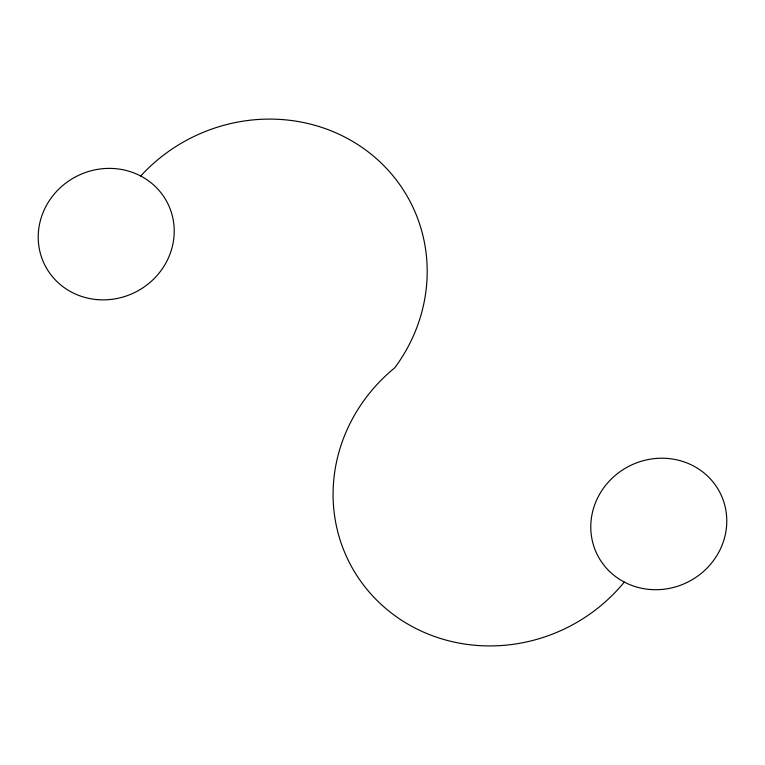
<?xml version="1.0" encoding="UTF-8"?>
<svg xmlns="http://www.w3.org/2000/svg" width="765" height="765" viewBox="0 0 765 765"><rect width="100%" height="100%" fill="white"/><g stroke="black" fill="none" stroke-linecap="round" stroke-linejoin="round"><path stroke-width="1.15" d="M624.288 582.089A165.995 156.854 -26.7 0 1 380.492 603.786A165.995 156.854 -26.7 0 1 394.721 367.841A166.885 157.705 -26.7 0 0 367.353 151.24A166.885 157.705 -26.7 0 0 140.712 176.007M650.145 589.49A68.754 64.968 -26.7 0 0 721.519 495.863A68.754 64.968 -26.7 0 0 604.685 486.54A68.754 64.968 -26.7 0 0 650.145 589.49M97.576 299.651A68.754 64.968 -26.7 0 0 168.95 206.024A68.754 64.968 -26.7 0 0 52.125 196.701A68.754 64.968 -26.7 0 0 97.576 299.651"/></g></svg>
